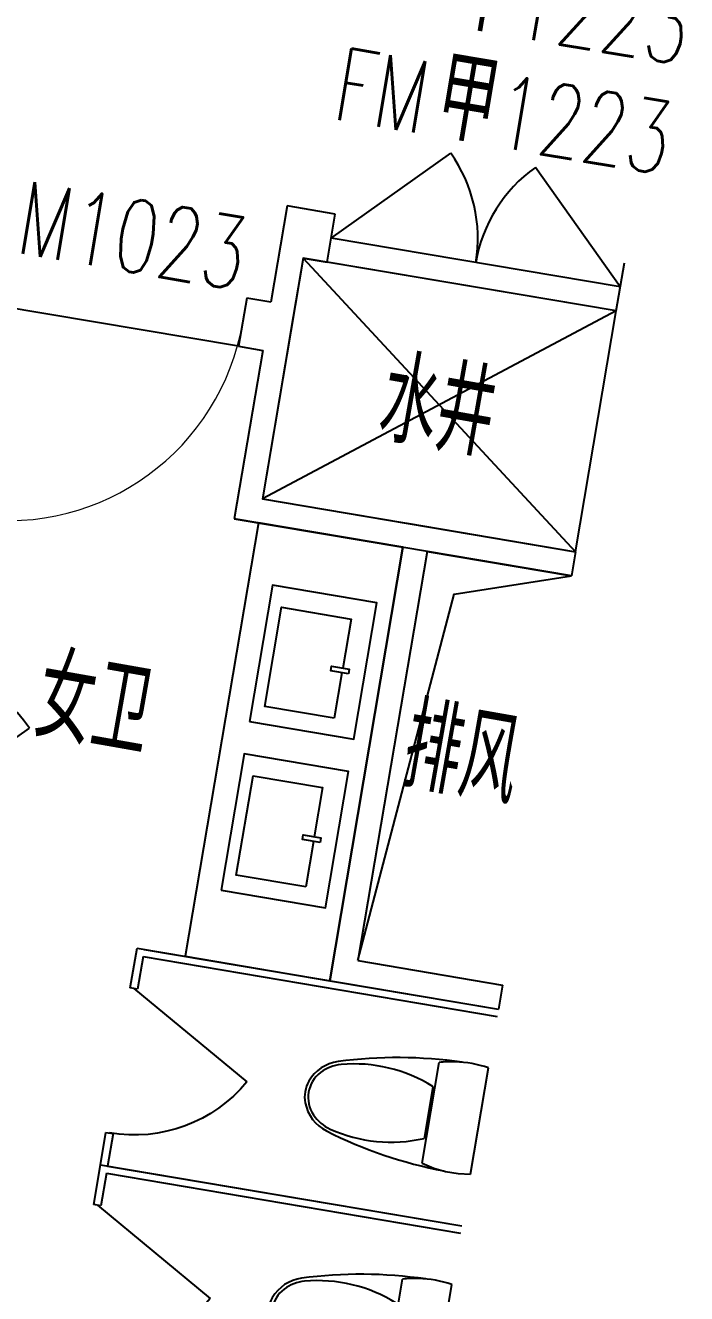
# Model space of a CAD drawing. Extents: x 12199666 to 24617114, y 1197707 to 2548648.
# Drawn here: x 12434294 to 12437000, y 1246651 to 1251845 of the extents above; entities that cross this region are included whole.
import ezdxf

# ---------------------------------------------------------------- set-up
doc = ezdxf.new("R2010")
doc.units = 0
doc.header["$LTSCALE"] = 10
doc.header["$MEASUREMENT"] = 0
for name, color, linetype in [('TX-CORE-T1-F10$0$A-FIXT', 55, 'Continuous'), ('TX-CORE-T1-F10$0$A-SHFT', 161, 'Continuous'), ('TX-CORE-T1-F10$0$A-TEXT', 4, 'Continuous'), ('TX-CORE-T1-F10$0$A-WALL-CONC', 6, 'Continuous'), ('TX-CORE-T1-F10$0$WALL', 9, 'Continuous'), ('TX-CORE-T1-F10$0$WINDOW', 4, 'Continuous'), ('TX-CORE-T1-F10$0$WINDOW_TEXT', 7, 'Continuous'), ('TX-CORE-T1-F11$0$A-FIXT', 55, 'Continuous'), ('TX-CORE-T1-F11$0$A-SHFT', 161, 'Continuous'), ('TX-CORE-T1-F11$0$A-TEXT', 4, 'Continuous'), ('TX-CORE-T1-F11$0$A-WALL-CONC', 6, 'Continuous'), ('TX-CORE-T1-F11$0$WALL', 9, 'Continuous'), ('TX-CORE-T1-F11$0$WINDOW', 4, 'Continuous'), ('TX-CORE-T1-F11$0$WINDOW_TEXT', 7, 'Continuous')]:
    doc.layers.add(name, color=color, linetype=linetype)
doc.styles.add('TX-CORE-T1-F10$0$_TCH_WINDOW', font='SIMPLEX', dxfattribs={"height": 3.5, "bigfont": 'GBCBIG'})
doc.styles.add('TX-CORE-T1-F10$0$T2X-CORE-1F$0$XD2008', font='xd-hzs.shx', dxfattribs={"width": 0.7, "bigfont": 'xd-hztxt.shx'})
doc.styles.add('TX-CORE-T1-F11$0$_TCH_WINDOW', font='SIMPLEX', dxfattribs={"height": 3.5, "bigfont": 'GBCBIG'})
doc.styles.add('TX-CORE-T1-F11$0$T2X-CORE-1F$0$XD2008', font='xd-hzs.shx', dxfattribs={"width": 0.7, "bigfont": 'xd-hztxt.shx'})

# ---------------------------------------------------------------- blocks, each defined once
blk = doc.blocks.new('TX-CORE-T1-F10$0$SM平面图（下）3.4$0$$plan$00000388')
at = {"color": 0, "linetype": 'ByBlock', "lineweight": -2}
for p, q in [((-202.5, -209.5), (-202.5, 209.5)), ((0, -220.8), (0, 220.8)), ((-211.8, 107.7), (-211.8, -107.7))]:
    blk.add_line(p, q, dxfattribs=at)
at = {"color": 0, "linetype": 'ByBlock', "lineweight": -2, "flags": 128}
blk.add_lwpolyline([(-202.5, -209.5), (-151.6, -220.9), (-102.2, -226.4), (-50.2, -226.4), (0, -220.8)], dxfattribs=at)
at = {"color": 0, "linetype": 'ByBlock', "lineweight": -2}
for centre, radius, start, end in [((-70.5, -1596.9), 1822.9, 91.2224, 107.2477), ((-76.2, -236.2), 463.3, 97.7399, 105.822), ((-76.2, -236.2), 463.3, 80.5377, 97.7399), ((-562.5, -12.2), 163.6, 107.2477, 159.5476), ((-555.5, -23.3), 162.7, 104.7786, 136.8543), ((-443.4, -448.2), 602.2, 67.3737, 104.7786), ((-580.4, 0), 128.7, 136.8543, 223.1457), ((-595.2, 0), 128.7, 159.5476, 200.4524), ((-562.5, 12.2), 163.6, 200.4524, 252.7523), ((-555.5, 23.3), 162.7, 223.1457, 255.2214), ((-70.5, 1596.9), 1822.9, 252.7523, 268.7776), ((-443.4, 448.2), 602.2, 255.2214, 292.6263)]:
    blk.add_arc(centre, radius, start, end, dxfattribs=at)
blk = doc.blocks.new('TX-CORE-T1-F10$0$$DorLib2D$00000228')
at = {"color": 0, "linetype": 'ByBlock', "lineweight": -2}
blk.add_line((0.5, 0), (0, 0.866), dxfattribs=at)
blk.add_arc((0.5, 0), 1, 120, 180, dxfattribs=at)
blk = doc.blocks.new('TX-CORE-T1-F10$0$fds123fg')
at = {"layer": 'TX-CORE-T1-F10$0$A-FIXT'}
for p, q in [((19820, 12265), (19820, 12400)), ((19850, 12400), (19850, 12265)), ((19850, 12265), (19820, 12265)), ((19820, 11530), (19820, 11665)), ((19820, 11665), (19850, 11665)), ((19850, 11665), (19850, 11500)), ((19820, 11530), (18350, 11530)), ((19820, 11500), (18350, 11500)), ((19850, 11500), (18350, 11500))]:
    blk.add_line(p, q, dxfattribs=at)
at = {"layer": 'TX-CORE-T1-F10$0$A-FIXT', "extrusion": (9.4585e-31, -6.59532e-29, -1), "xscale": 599.9999999999997, "yscale": 599.9999999999997, "zscale": 599.9999999999997, "rotation": 269.9999748658443}
blk.add_blockref('TX-CORE-T1-F10$0$$DorLib2D$00000228', (-19835, 11965), dxfattribs=at)
at = {"layer": 'TX-CORE-T1-F10$0$A-FIXT', "rotation": 179.9981894674711}
blk.add_blockref('TX-CORE-T1-F10$0$SM平面图（下）3.4$0$$plan$00000388', (18350, 11965), dxfattribs=at)
blk = doc.blocks.new('TX-CORE-T1-F10$0$$plan$00003701')
at = {"color": 0, "linetype": 'ByBlock', "lineweight": -2, "flags": 128}
for points in [[(-283, -432.9), (-283, 0), (283.1, 0), (283.1, -432.9), (-283, -432.9)], [(-23.3, -93.2), (-211.9, -93.2)], [(-211.9, -93.2), (-211.9, -382.1), (200.2, -382.1), (200.2, -93.2), (-4.1, -93.2)], [(-23.3, -66.1), (-23.3, -139.5), (-4.1, -139.5), (-4.1, -66.1), (-23.3, -66.1)]]:
    blk.add_lwpolyline(points, dxfattribs=at)
blk = doc.blocks.new('TX-CORE-T1-F10$0$$DorLib2D$00000116')
at = {"color": 0}
for p, q in [((-0.5, 0), (-0.1464, 0.3536)), ((0.5, 0), (0.1464, 0.3536))]:
    blk.add_line(p, q, dxfattribs=at)
for centre, start, end in [((-0.5, 0), 0, 45), ((0.5, 0), 135, 180)]:
    blk.add_arc(centre, 0.5, start, end, dxfattribs=at)
blk = doc.blocks.new('TX-CORE-T1-F10$0$$DorLib2D$00000001')
for p, q in [((0.45, 0.975), (0.5, 0.975)), ((0.45, 0), (0.45, 0.975)), ((0.5, 0), (0.5, 0.975)), ((0.5, 0), (0.45, 0))]:
    blk.add_line(p, q)
at = {"lineweight": 13}
blk.add_arc((0.475, 0), 0.975, 91.4693, 180, dxfattribs=at)
blk = doc.blocks.new('TX-CORE-T1-F10$0$$DorLib2D$00000114')
at = {"color": 0}
blk.add_line((0.5, 0), (-0.2071, 0.7071), dxfattribs=at)
blk.add_arc((0.5, 0), 1, 135, 180, dxfattribs=at)
blk = doc.blocks.new('TX-CORE-T1-F10')
blk.add_line((12436529.3, 1249591.2), (12435148.8, 1249824.1))
at = {"layer": 'TX-CORE-T1-F10$0$A-FIXT'}
blk.add_lwpolyline([(12435839, 1249707.6), (12435247.4, 1249807.4), (12434948, 1248032.5), (12435539.6, 1247932.7)], close=True, dxfattribs=at)
at = {"layer": 'TX-CORE-T1-F10$0$A-SHFT'}
for p, q in [((12435430.4, 1250892.1), (12436545.9, 1249689.8)), ((12436712.3, 1250675.8), (12435264, 1249906))]:
    blk.add_line(p, q, dxfattribs=at)
blk.add_lwpolyline([(12436712.3, 1250675.8), (12435430.4, 1250892.1), (12435264, 1249906), (12436545.9, 1249689.8)], close=True, dxfattribs=at)
blk.add_lwpolyline([(12435654.8, 1248014.7), (12436048.6, 1249516.1), (12436529.3, 1249591.2)], dxfattribs=at)
at = {"layer": 'TX-CORE-T1-F10$0$A-TEXT'}
blk.add_line((12435166.6, 1250530.9), (12434180.6, 1250697.3), dxfattribs=at)
at = {"layer": 'TX-CORE-T1-F10$0$WALL'}
for p, q in [((12435365.1, 1251105.9), (12435298.5, 1250711.5)), ((12435562.3, 1251072.7), (12435365.1, 1251105.9)), ((12435529, 1250875.5), (12435562.3, 1251072.7)), ((12435430.4, 1250892.1), (12435380.5, 1250596.3)), ((12435430.4, 1250892.1), (12435529, 1250875.5)), ((12436712.3, 1250675.8), (12436745.6, 1250873)), ((12435199.9, 1250728.2), (12435166.6, 1250530.9)), ((12435298.5, 1250711.5), (12435199.9, 1250728.2)), ((12435380.5, 1250596.3), (12435264, 1249906)), ((12435265.3, 1250514.3), (12435148.8, 1249824.1)), ((12435166.6, 1250530.9), (12435265.3, 1250514.3)), ((12435264, 1249906), (12435855.7, 1249806.2)), ((12435148.8, 1249824.1), (12435839, 1249707.6)), ((12435855.7, 1249806.2), (12436545.9, 1249689.8)), ((12435839, 1249707.6), (12435539.6, 1247932.7)), ((12435937.7, 1249691), (12435654.8, 1248014.7)), ((12435937.7, 1249691), (12436529.3, 1249591.2)), ((12436545.9, 1249689.8), (12436529.3, 1249591.2)), ((12435654.8, 1248014.7), (12436246.5, 1247914.8)), ((12435539.6, 1247932.7), (12436229.8, 1247816.2)), ((12436246.5, 1247914.8), (12436229.8, 1247816.2))]:
    blk.add_line(p, q, dxfattribs=at)
at = {"layer": 'TX-CORE-T1-F10$0$WINDOW'}
for p, q in [((12436728.9, 1250774.4), (12435545.6, 1250974.1)), ((12436712.3, 1250675.8), (12435529, 1250875.5))]:
    blk.add_line(p, q, dxfattribs=at)
at = {"layer": 'TX-CORE-T1-F10$0$A-FIXT', "extrusion": (8.20525e-30, -3.42124e-28, -1), "zscale": -1, "rotation": 99.57643423629217}
for p in [(-12435685.5, 1249201.1), (-12435569.1, 1248510.8)]:
    blk.add_blockref('TX-CORE-T1-F10$0$$plan$00003701', p, dxfattribs=at)
at = {"layer": 'TX-CORE-T1-F10$0$A-WALL-CONC', "rotation": 170.4236160353033}
for p in [(12456237.3, 1256103.2), (12456087.6, 1255215.8)]:
    blk.add_blockref('TX-CORE-T1-F10$0$fds123fg', p, dxfattribs=at)
at = {"layer": 'TX-CORE-T1-F10$0$WINDOW'}
for name, p, xscale, yscale, zscale, rotation in [('TX-CORE-T1-F10$0$$DorLib2D$00000116', (12436137.3, 1250874.2), 1200, 1200, 200, 350.4236160352748), ('TX-CORE-T1-F10$0$$DorLib2D$00000114', (12433724.9, 1248898), 800, 800, 100, 260.4236160353259)]:
    blk.add_blockref(name, p, dxfattribs=dict(at, xscale=xscale, yscale=yscale, zscale=zscale, rotation=rotation))
ref = blk.add_blockref('TX-CORE-T1-F10$0$$DorLib2D$00000001', (12434690.2, 1250712.7), dxfattribs=dict(at, xscale=-1000, yscale=-1000, zscale=200, rotation=350.4236160352879))
ref.add_attrib('A', 'M1023', (12434247.8, 1250915.4), dxfattribs={"layer": 'TX-CORE-T1-F10$0$WINDOW_TEXT', "height": 297.5, "rotation": 350.4236, "style": 'TX-CORE-T1-F10$0$_TCH_WINDOW', "width": 0.705882})
at = {"layer": 'TX-CORE-T1-F10$0$A-TEXT', "style": 'TX-CORE-T1-F10$0$T2X-CORE-1F$0$XD2008', "width": 0.7}
for s, p in [('水井 ', (12435724.5, 1250151.9)), ('女卫', (12434316.9, 1248933.6)), ('排风', (12435821.3, 1248729.6))]:
    blk.add_text(s, height=350, rotation=350, dxfattribs=at).set_placement(p)
at = {"layer": 'TX-CORE-T1-F10$0$WINDOW_TEXT', "style": 'TX-CORE-T1-F10$0$_TCH_WINDOW'}
for p in [(12436034, 1251842.4), (12435958.2, 1251393)]:
    blk.add_text('甲', height=337.6, rotation=350.4236, dxfattribs=at).set_placement(p)
at = {"layer": 'TX-CORE-T1-F10$0$WINDOW_TEXT', "style": 'TX-CORE-T1-F10$0$_TCH_WINDOW', "width": 0.705882}
for s, p in [('1223', (12436276.4, 1251801.5)), ('FM', (12435544.1, 1251462.9)), ('1223', (12436200.5, 1251352.1))]:
    blk.add_text(s, height=297.5, rotation=350.4236, dxfattribs=at).set_placement(p)
blk = doc.blocks.new('TX-CORE-T1-F11$0$SM平面图（下）3.4$0$$plan$00000388')
at = {"color": 0, "linetype": 'ByBlock', "lineweight": -2}
for p, q in [((-202.5, -209.5), (-202.5, 209.5)), ((0, -220.8), (0, 220.8)), ((-211.8, 107.7), (-211.8, -107.7))]:
    blk.add_line(p, q, dxfattribs=at)
at = {"color": 0, "linetype": 'ByBlock', "lineweight": -2, "flags": 128}
blk.add_lwpolyline([(-202.5, -209.5), (-151.6, -220.9), (-102.2, -226.4), (-50.2, -226.4), (0, -220.8)], dxfattribs=at)
at = {"color": 0, "linetype": 'ByBlock', "lineweight": -2}
for centre, radius, start, end in [((-70.5, -1596.9), 1822.9, 91.2224, 107.2477), ((-76.2, -236.2), 463.3, 97.7399, 105.822), ((-76.2, -236.2), 463.3, 80.5377, 97.7399), ((-562.5, -12.2), 163.6, 107.2477, 159.5476), ((-555.5, -23.3), 162.7, 104.7786, 136.8543), ((-443.4, -448.2), 602.2, 67.3737, 104.7786), ((-580.4, 0), 128.7, 136.8543, 223.1457), ((-595.2, 0), 128.7, 159.5476, 200.4524), ((-562.5, 12.2), 163.6, 200.4524, 252.7523), ((-555.5, 23.3), 162.7, 223.1457, 255.2214), ((-70.5, 1596.9), 1822.9, 252.7523, 268.7776), ((-443.4, 448.2), 602.2, 255.2214, 292.6263)]:
    blk.add_arc(centre, radius, start, end, dxfattribs=at)
blk = doc.blocks.new('TX-CORE-T1-F11$0$$DorLib2D$00000228')
at = {"color": 0, "linetype": 'ByBlock', "lineweight": -2}
blk.add_line((0.5, 0), (0, 0.866), dxfattribs=at)
blk.add_arc((0.5, 0), 1, 120, 180, dxfattribs=at)
blk = doc.blocks.new('TX-CORE-T1-F11$0$fds123fg')
at = {"layer": 'TX-CORE-T1-F11$0$A-FIXT'}
for p, q in [((19820, 12265), (19820, 12400)), ((19850, 12400), (19850, 12265)), ((19850, 12265), (19820, 12265)), ((19820, 11530), (19820, 11665)), ((19820, 11665), (19850, 11665)), ((19850, 11665), (19850, 11500)), ((19820, 11530), (18350, 11530)), ((19820, 11500), (18350, 11500)), ((19850, 11500), (18350, 11500))]:
    blk.add_line(p, q, dxfattribs=at)
at = {"layer": 'TX-CORE-T1-F11$0$A-FIXT', "extrusion": (9.4585e-31, -6.59532e-29, -1), "xscale": 599.9999999999997, "yscale": 599.9999999999997, "zscale": 599.9999999999997, "rotation": 269.9999748658443}
blk.add_blockref('TX-CORE-T1-F11$0$$DorLib2D$00000228', (-19835, 11965), dxfattribs=at)
at = {"layer": 'TX-CORE-T1-F11$0$A-FIXT', "rotation": 179.9981894674711}
blk.add_blockref('TX-CORE-T1-F11$0$SM平面图（下）3.4$0$$plan$00000388', (18350, 11965), dxfattribs=at)
blk = doc.blocks.new('TX-CORE-T1-F11$0$$plan$00003701')
at = {"color": 0, "linetype": 'ByBlock', "lineweight": -2, "flags": 128}
for points in [[(-283, -432.9), (-283, 0), (283.1, 0), (283.1, -432.9), (-283, -432.9)], [(-23.3, -93.2), (-211.9, -93.2)], [(-211.9, -93.2), (-211.9, -382.1), (200.2, -382.1), (200.2, -93.2), (-4.1, -93.2)], [(-23.3, -66.1), (-23.3, -139.5), (-4.1, -139.5), (-4.1, -66.1), (-23.3, -66.1)]]:
    blk.add_lwpolyline(points, dxfattribs=at)
blk = doc.blocks.new('TX-CORE-T1-F11$0$$DorLib2D$00000116')
at = {"color": 0}
for p, q in [((-0.5, 0), (-0.1464, 0.3536)), ((0.5, 0), (0.1464, 0.3536))]:
    blk.add_line(p, q, dxfattribs=at)
for centre, start, end in [((-0.5, 0), 0, 45), ((0.5, 0), 135, 180)]:
    blk.add_arc(centre, 0.5, start, end, dxfattribs=at)
blk = doc.blocks.new('TX-CORE-T1-F11$0$$DorLib2D$00000001')
for p, q in [((0.45, 0.975), (0.5, 0.975)), ((0.45, 0), (0.45, 0.975)), ((0.5, 0), (0.5, 0.975)), ((0.5, 0), (0.45, 0))]:
    blk.add_line(p, q)
at = {"lineweight": 13}
blk.add_arc((0.475, 0), 0.975, 91.4693, 180, dxfattribs=at)
blk = doc.blocks.new('TX-CORE-T1-F11$0$$DorLib2D$00000114')
at = {"color": 0}
blk.add_line((0.5, 0), (-0.2071, 0.7071), dxfattribs=at)
blk.add_arc((0.5, 0), 1, 135, 180, dxfattribs=at)
blk = doc.blocks.new('TX-CORE-T1-F11')
blk.add_line((12436529.3, 1249591.2), (12435148.8, 1249824.1))
at = {"layer": 'TX-CORE-T1-F11$0$A-FIXT'}
blk.add_lwpolyline([(12435839, 1249707.6), (12435247.4, 1249807.4), (12434948, 1248032.5), (12435539.6, 1247932.7)], close=True, dxfattribs=at)
at = {"layer": 'TX-CORE-T1-F11$0$A-SHFT'}
for p, q in [((12435430.4, 1250892.1), (12436545.9, 1249689.8)), ((12436712.3, 1250675.8), (12435264, 1249906))]:
    blk.add_line(p, q, dxfattribs=at)
blk.add_lwpolyline([(12436712.3, 1250675.8), (12435430.4, 1250892.1), (12435264, 1249906), (12436545.9, 1249689.8)], close=True, dxfattribs=at)
blk.add_lwpolyline([(12435654.8, 1248014.7), (12436048.6, 1249516.1), (12436529.3, 1249591.2)], dxfattribs=at)
at = {"layer": 'TX-CORE-T1-F11$0$A-TEXT'}
blk.add_line((12435166.6, 1250530.9), (12434180.6, 1250697.3), dxfattribs=at)
at = {"layer": 'TX-CORE-T1-F11$0$WALL'}
for p, q in [((12435365.1, 1251105.9), (12435298.5, 1250711.5)), ((12435562.3, 1251072.7), (12435365.1, 1251105.9)), ((12435529, 1250875.5), (12435562.3, 1251072.7)), ((12435430.4, 1250892.1), (12435380.5, 1250596.3)), ((12435430.4, 1250892.1), (12435529, 1250875.5)), ((12436712.3, 1250675.8), (12436745.6, 1250873)), ((12435199.9, 1250728.2), (12435166.6, 1250530.9)), ((12435298.5, 1250711.5), (12435199.9, 1250728.2)), ((12435380.5, 1250596.3), (12435264, 1249906)), ((12435265.3, 1250514.3), (12435148.8, 1249824.1)), ((12435166.6, 1250530.9), (12435265.3, 1250514.3)), ((12435264, 1249906), (12435855.7, 1249806.2)), ((12435148.8, 1249824.1), (12435839, 1249707.6)), ((12435855.7, 1249806.2), (12436545.9, 1249689.8)), ((12435839, 1249707.6), (12435539.6, 1247932.7)), ((12435937.7, 1249691), (12435654.8, 1248014.7)), ((12435937.7, 1249691), (12436529.3, 1249591.2)), ((12436545.9, 1249689.8), (12436529.3, 1249591.2)), ((12435654.8, 1248014.7), (12436246.5, 1247914.8)), ((12435539.6, 1247932.7), (12436229.8, 1247816.2)), ((12436246.5, 1247914.8), (12436229.8, 1247816.2))]:
    blk.add_line(p, q, dxfattribs=at)
at = {"layer": 'TX-CORE-T1-F11$0$WINDOW'}
for p, q in [((12436728.9, 1250774.4), (12435545.6, 1250974.1)), ((12436712.3, 1250675.8), (12435529, 1250875.5))]:
    blk.add_line(p, q, dxfattribs=at)
at = {"layer": 'TX-CORE-T1-F11$0$A-FIXT', "extrusion": (8.20525e-30, -3.42124e-28, -1), "zscale": -1, "rotation": 99.57643423629217}
for p in [(-12435685.5, 1249201.1), (-12435569.1, 1248510.8)]:
    blk.add_blockref('TX-CORE-T1-F11$0$$plan$00003701', p, dxfattribs=at)
at = {"layer": 'TX-CORE-T1-F11$0$A-WALL-CONC', "rotation": 170.4236160353033}
for p in [(12456237.3, 1256103.2), (12456087.6, 1255215.8)]:
    blk.add_blockref('TX-CORE-T1-F11$0$fds123fg', p, dxfattribs=at)
at = {"layer": 'TX-CORE-T1-F11$0$WINDOW'}
for name, p, xscale, yscale, zscale, rotation in [('TX-CORE-T1-F11$0$$DorLib2D$00000116', (12436137.3, 1250874.2), 1200, 1200, 200, 350.4236160352748), ('TX-CORE-T1-F11$0$$DorLib2D$00000114', (12433724.9, 1248898), 800, 800, 100, 260.4236160353259)]:
    blk.add_blockref(name, p, dxfattribs=dict(at, xscale=xscale, yscale=yscale, zscale=zscale, rotation=rotation))
ref = blk.add_blockref('TX-CORE-T1-F11$0$$DorLib2D$00000001', (12434690.2, 1250712.7), dxfattribs=dict(at, xscale=-1000, yscale=-1000, zscale=200, rotation=350.4236160352879))
ref.add_attrib('A', 'M1023', (12434247.8, 1250915.4), dxfattribs={"layer": 'TX-CORE-T1-F11$0$WINDOW_TEXT', "height": 297.5, "rotation": 350.4236, "style": 'TX-CORE-T1-F11$0$_TCH_WINDOW', "width": 0.705882})
at = {"layer": 'TX-CORE-T1-F11$0$A-TEXT', "style": 'TX-CORE-T1-F11$0$T2X-CORE-1F$0$XD2008', "width": 0.7}
for s, p in [('水井 ', (12435724.5, 1250151.9)), ('女卫', (12434316.9, 1248933.6)), ('排风', (12435821.3, 1248729.6))]:
    blk.add_text(s, height=350, rotation=350, dxfattribs=at).set_placement(p)
at = {"layer": 'TX-CORE-T1-F11$0$WINDOW_TEXT', "style": 'TX-CORE-T1-F11$0$_TCH_WINDOW'}
for p in [(12436034, 1251842.4), (12435958.2, 1251393)]:
    blk.add_text('甲', height=337.6, rotation=350.4236, dxfattribs=at).set_placement(p)
at = {"layer": 'TX-CORE-T1-F11$0$WINDOW_TEXT', "style": 'TX-CORE-T1-F11$0$_TCH_WINDOW', "width": 0.705882}
for s, p in [('1223', (12436276.4, 1251801.5)), ('FM', (12435544.1, 1251462.9)), ('1223', (12436200.5, 1251352.1))]:
    blk.add_text(s, height=297.5, rotation=350.4236, dxfattribs=at).set_placement(p)
blk = doc.blocks.new('TX-PLAN-T1-F11')
blk.add_blockref('TX-CORE-T1-F11', (0, 0))

msp = doc.modelspace()

# ---------------------------------------------------------------- block references
for name in ['TX-PLAN-T1-F11', 'TX-CORE-T1-F10']:
    msp.add_blockref(name, (0, 0))

doc.saveas('drawing.dxf')
